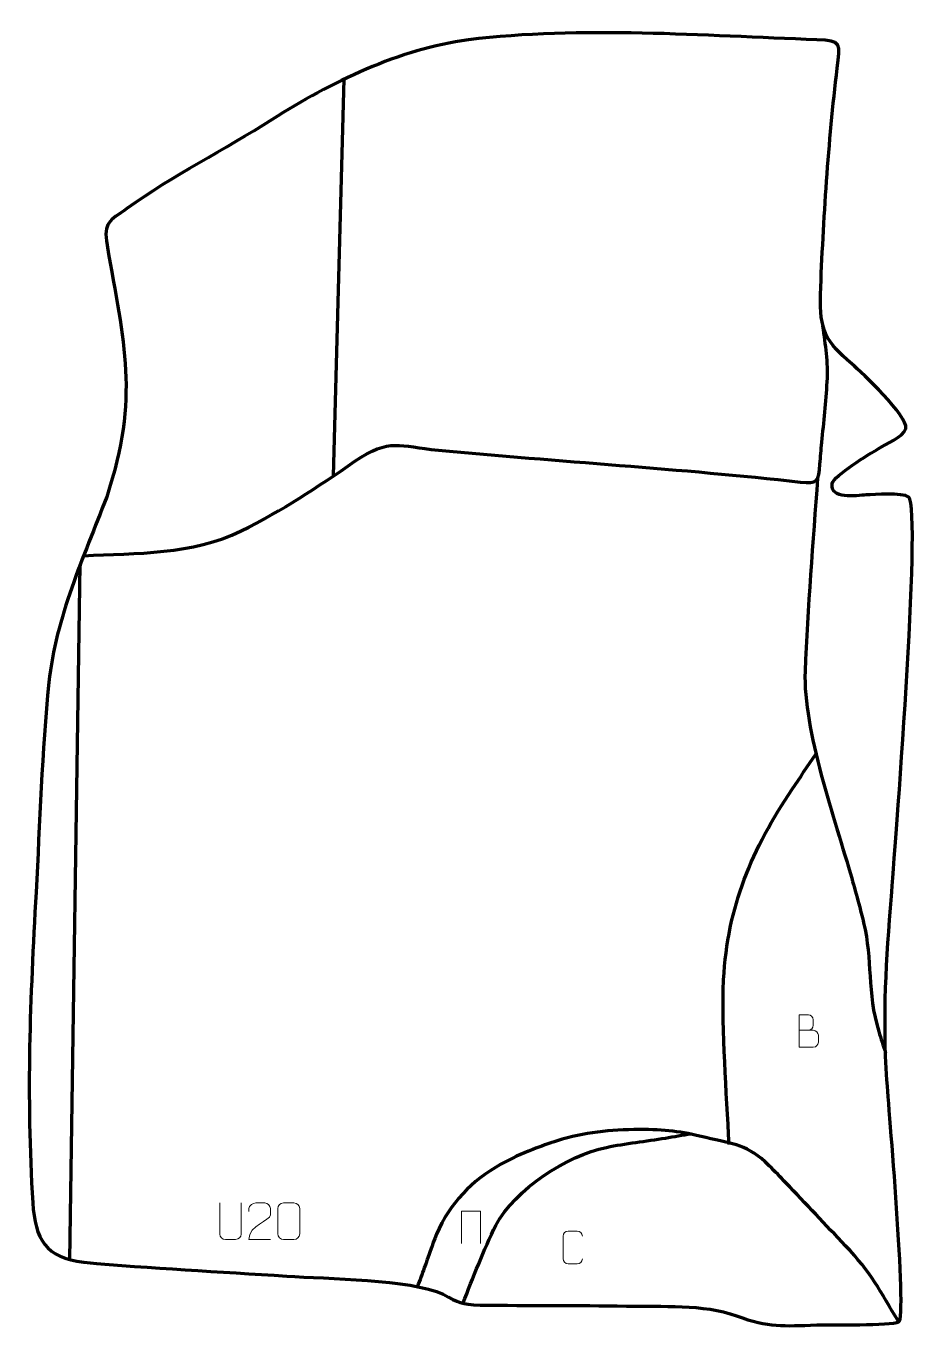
# Model space of a CAD drawing. Header units: millimetres. Extents: x -497 to 118, y -56 to 837.
import ezdxf

# ---------------------------------------------------------------- set-up
doc = ezdxf.new("R2010")
doc.units = ezdxf.units.MM
doc.header["$MEASUREMENT"] = 0
doc.layers.add('layer 2', color=7, linetype='Continuous')
doc.layers.add('layer 3', color=7, linetype='Continuous')

msp = doc.modelspace()

# ---------------------------------------------------------------- linework, layer by layer
at = {"layer": 'layer 2', "color": 142, "lineweight": 158}
for points in [[(-286.1017, 528.3083), (-286.1017, 528.3083), (-278.9451, 800.472), (-278.9451, 800.472)], [(-467.0681, -9.393), (-467.0681, -9.393), (-459.9309, 467.5706), (-459.9309, 467.5706)]]:
    msp.add_open_spline(points, degree=3, dxfattribs=at)
for points, knots in [([(-457.6239, 473.5808), (-421.3466, 475.3063), (-383.0615, 474.2845), (-349.613, 490.57), (-349.613, 490.57), (-320.6081, 505.0005), (-297.9133, 520.1009), (-271.4786, 538.4585), (-271.4786, 538.4585), (-247.342, 554.6426), (-241.2998, 548.6661), (-214.1896, 546.0615), (-214.1896, 546.0615), (-131.6334, 538.1302), (-48.1551, 533.4369), (34.138, 524.076), (34.138, 524.076), (46.2947, 522.6932), (46.6501, 524.7017), (47.6168, 536.4884), (47.6168, 536.4884), (47.821, 538.9786), (48.02, 541.465), (48.2306, 543.9503), (48.2306, 543.9503), (48.4412, 546.4357), (48.655, 548.9212), (48.9142, 551.4068), (48.9142, 551.4068), (50.3582, 565.2506), (51.749, 579.0438), (52.6552, 592.937), (52.6552, 592.937), (53.5398, 606.8385), (51.4535, 617.7578), (49.6988, 631.3282)], [0, 0, 0, 0, 0.1, 0.1, 0.1, 0.1, 0.2, 0.2, 0.2, 0.2, 0.3, 0.3, 0.3, 0.3, 0.4, 0.4, 0.4, 0.4, 0.5, 0.5, 0.5, 0.5, 0.6, 0.6, 0.6, 0.6, 0.7, 0.7, 0.7, 0.7, 0.8, 0.8, 0.8, 0.8, 1, 1, 1, 1]), ([(45.9998, 526.72), (43.0178, 483.7253), (39.0378, 437.3941), (37.4287, 394.31), (37.4287, 394.31), (35.9321, 354.2394), (58.0462, 292.0035), (69.4725, 252.2811), (69.4725, 252.2811), (71.122, 246.4703), (72.7319, 240.6542), (74.3042, 234.822), (74.3042, 234.822), (75.4569, 230.487), (76.56, 226.1518), (77.6265, 221.7948), (77.6265, 221.7948), (83.7677, 196.5335), (79.7725, 173.875), (88.001, 147.2637), (88.001, 147.2637), (89.52, 142.3511), (91.1175, 137.4601), (92.6461, 132.5484)], [0, 0, 0, 0, 0.14285714, 0.14285714, 0.14285714, 0.14285714, 0.28571429, 0.28571429, 0.28571429, 0.28571429, 0.42857143, 0.42857143, 0.42857143, 0.42857143, 0.57142857, 0.57142857, 0.57142857, 0.57142857, 0.71428571, 0.71428571, 0.71428571, 0.71428571, 1, 1, 1, 1]), ([(-14.7422, 69.5932), (-16.3028, 106.2448), (-19.8965, 146.3261), (-18.4466, 182.6997), (-18.4466, 182.6997), (-15.7921, 232.9946), (0.8614, 272.0996), (28.6297, 313.421), (28.6297, 313.421), (34.0091, 321.4259), (39.352, 329.4541), (44.7234, 337.4641)], [0, 0, 0, 0, 0.25, 0.25, 0.25, 0.25, 0.5, 0.5, 0.5, 0.5, 1, 1, 1, 1]), ([(101.8571, -52.1068), (89.053, -31.2076), (82.6839, -18.0705), (65.2302, 0.1971), (65.2302, 0.1971), (51.5479, 14.5174), (38.0287, 28.9955), (24.3497, 43.2707), (24.3497, 43.2707), (20.5626, 47.2227), (16.7483, 51.1345), (12.893, 55.02), (12.893, 55.02), (-2.1307, 70.0066), (-11.1268, 69.483), (-30.6733, 74.3433), (-30.6733, 74.3433), (-48.3184, 78.7308), (-58.2434, 79.8976), (-76.4577, 79.906), (-76.4577, 79.906), (-96.2994, 79.7678), (-113.664, 78.0492), (-132.7154, 72.1427), (-132.7154, 72.1427), (-138.358, 70.3558), (-143.8761, 68.3411), (-149.407, 66.2403), (-149.407, 66.2403), (-157.0464, 63.2879), (-164.0716, 60.0453), (-171.2535, 56.1069), (-171.2535, 56.1069), (-191.4811, 44.6804), (-206.2177, 29.4757), (-215.5667, 8.0416), (-215.5667, 8.0416), (-218.5664, 0.4639), (-221.0497, -7.3842), (-223.8314, -15.0561), (-223.8314, -15.0561), (-225.4013, -19.3374), (-226.9835, -23.6136), (-228.5732, -27.8876)], [0, 0, 0, 0, 0.08333333, 0.08333333, 0.08333333, 0.08333333, 0.16666667, 0.16666667, 0.16666667, 0.16666667, 0.25, 0.25, 0.25, 0.25, 0.33333333, 0.33333333, 0.33333333, 0.33333333, 0.41666667, 0.41666667, 0.41666667, 0.41666667, 0.5, 0.5, 0.5, 0.5, 0.58333333, 0.58333333, 0.58333333, 0.58333333, 0.66666667, 0.66666667, 0.66666667, 0.66666667, 0.75, 0.75, 0.75, 0.75, 0.83333333, 0.83333333, 0.83333333, 0.83333333, 1, 1, 1, 1]), ([(-197.4584, -39.3714), (-190.3036, -22.2708), (-183.0253, -2.1262), (-174.7915, 14.1528), (-174.7915, 14.1528), (-161.2519, 39.0491), (-126.2883, 61.9897), (-98.7756, 67.6835), (-98.7756, 67.6835), (-85.9634, 70.335), (-71.6004, 71.857), (-58.43, 74.0693), (-58.43, 74.0693), (-52.5163, 75.0627), (-46.6024, 76.0546), (-40.6881, 77.0443)], [0, 0, 0, 0, 0.2, 0.2, 0.2, 0.2, 0.4, 0.4, 0.4, 0.4, 0.6, 0.6, 0.6, 0.6, 1, 1, 1, 1])]:
    msp.add_open_spline(points, degree=3, knots=knots, dxfattribs=at)
at = {"layer": 'layer 3', "color": 242, "lineweight": 158}
msp.add_open_spline([(-328.353, 772.8937), (-288.1917, 798.2598), (-241.0479, 821.2868), (-193.5734, 827.5738), (-193.5734, 827.5738), (-116.3406, 837.014), (-32.3695, 830.3572), (45.4713, 827.6023), (45.4713, 827.6023), (62.8362, 826.9876), (61.7112, 825.0028), (59.4993, 808.1279), (59.4993, 808.1279), (53.3684, 757.1281), (50.0556, 704.2728), (47.9821, 652.9281), (47.9821, 652.9281), (47.4443, 628.2153), (51.4229, 620.4252), (69.5681, 605.2254), (69.5681, 605.2254), (76.7969, 599.0025), (108.0379, 569.4363), (106.6298, 560.7595), (106.6298, 560.7595), (104.6583, 555.0493), (92.8371, 550.1131), (87.5904, 546.9084), (87.5904, 546.9084), (81.9246, 543.4439), (56.8851, 528.5302), (56.0463, 523.0735), (56.0463, 523.0735), (54.3359, 511.9467), (72.6153, 514.9223), (79.2864, 515.2741), (79.2864, 515.2741), (85.091, 515.5801), (104.1782, 517.03), (108.6377, 513.8327), (108.6377, 513.8327), (117.6636, 504.8461), (98.663, 266.0609), (96.6522, 239.9125), (96.6522, 239.9125), (93.2522, 195.8812), (90.6026, 158.2379), (93.6083, 113.8508), (93.6083, 113.8508), (94.6785, 98.0457), (107.5105, -49.6323), (101.8571, -52.1068), (101.8571, -52.1068), (95.7983, -54.7588), (55.4356, -53.9572), (45.4618, -54.2078), (45.4618, -54.2078), (22.0037, -54.7972), (13.0894, -56.2456), (-9.6832, -47.8595), (-9.6832, -47.8595), (-32.5893, -39.718), (-60.8336, -41.7464), (-85.1425, -41.2262), (-85.1425, -41.2262), (-118.6196, -40.5536), (-152.0438, -41.0127), (-185.4687, -40.5142), (-185.4687, -40.5142), (-199.0577, -40.0946), (-199.9667, -39.1093), (-210.8117, -32.9888), (-210.8117, -32.9888), (-234.3391, -22.6915), (-290.2706, -22.5553), (-318.1479, -20.6953), (-318.1479, -20.6953), (-364.5002, -17.6126), (-411.3211, -15.3116), (-457.5525, -11.1568), (-457.5525, -11.1568), (-483.749, -8.0848), (-490.86, 4.8161), (-492.5531, 29.5594), (-492.5531, 29.5594), (-497.1482, 103.8921), (-494.3566, 168.8846), (-490.2775, 242.7149), (-490.2775, 242.7149), (-487.6821, 290.3782), (-486.3456, 339.1496), (-481.4507, 386.5633), (-481.4507, 386.5633), (-476.7921, 431.6891), (-457.5347, 472.4002), (-441.8033, 514.0273), (-441.8033, 514.0273), (-419.2105, 582.8288), (-429.8683, 618.7189), (-441.5798, 686.7679), (-441.5798, 686.7679), (-444.2739, 702.4217), (-439.7928, 703.2842), (-427.8658, 711.8551), (-427.8658, 711.8551), (-396.5384, 734.3672), (-360.9529, 751.9953), (-328.353, 772.8937)], degree=3, knots=[0, 0, 0, 0, 0.03571429, 0.03571429, 0.03571429, 0.03571429, 0.07142857, 0.07142857, 0.07142857, 0.07142857, 0.10714286, 0.10714286, 0.10714286, 0.10714286, 0.14285714, 0.14285714, 0.14285714, 0.14285714, 0.17857143, 0.17857143, 0.17857143, 0.17857143, 0.21428571, 0.21428571, 0.21428571, 0.21428571, 0.25, 0.25, 0.25, 0.25, 0.28571429, 0.28571429, 0.28571429, 0.28571429, 0.32142857, 0.32142857, 0.32142857, 0.32142857, 0.35714286, 0.35714286, 0.35714286, 0.35714286, 0.39285714, 0.39285714, 0.39285714, 0.39285714, 0.42857143, 0.42857143, 0.42857143, 0.42857143, 0.46428571, 0.46428571, 0.46428571, 0.46428571, 0.5, 0.5, 0.5, 0.5, 0.53571429, 0.53571429, 0.53571429, 0.53571429, 0.57142857, 0.57142857, 0.57142857, 0.57142857, 0.60714286, 0.60714286, 0.60714286, 0.60714286, 0.64285714, 0.64285714, 0.64285714, 0.64285714, 0.67857143, 0.67857143, 0.67857143, 0.67857143, 0.71428571, 0.71428571, 0.71428571, 0.71428571, 0.75, 0.75, 0.75, 0.75, 0.78571429, 0.78571429, 0.78571429, 0.78571429, 0.82142857, 0.82142857, 0.82142857, 0.82142857, 0.85714286, 0.85714286, 0.85714286, 0.85714286, 0.89285714, 0.89285714, 0.89285714, 0.89285714, 0.92857143, 0.92857143, 0.92857143, 0.92857143, 1, 1, 1, 1], dxfattribs=at)
at = {"layer": 'layer 3', "color": 250, "lineweight": 9}
for points, knots in [([(33.2824, 147.9671), (36.5414, 147.9675), (39.8008, 147.9675), (43.0605, 147.9671), (43.0605, 147.9671), (44.8298, 147.9516), (46.5527, 146.3966), (46.5527, 144.5608), (46.5527, 144.5608), (46.5524, 143.55), (46.5524, 140.8187), (46.5527, 139.8076), (46.5527, 139.8076), (46.5686, 138.1435), (45.1873, 136.3397), (43.1079, 136.3549), (43.1079, 136.3549), (39.8479, 136.3552), (36.5882, 136.3552), (33.3289, 136.3549), (33.3289, 136.3549), (33.3289, 143.8053), (33.3289, 151.2554), (33.3289, 158.7052), (33.3289, 158.7052), (35.455, 158.7052), (37.5814, 158.7052), (39.7079, 158.7052), (39.7079, 158.7052), (41.2134, 158.721), (43.0914, 157.0098), (43.1073, 155.2521), (43.1073, 155.2521), (43.1069, 153.4015), (43.1069, 153.2708), (43.1073, 151.4199), (43.1073, 151.4199), (43.1227, 149.5693), (41.4618, 147.9516), (39.6614, 147.9671)], [0, 0, 0, 0, 0.09090909, 0.09090909, 0.09090909, 0.09090909, 0.18181818, 0.18181818, 0.18181818, 0.18181818, 0.27272727, 0.27272727, 0.27272727, 0.27272727, 0.36363636, 0.36363636, 0.36363636, 0.36363636, 0.45454545, 0.45454545, 0.45454545, 0.45454545, 0.54545455, 0.54545455, 0.54545455, 0.54545455, 0.63636364, 0.63636364, 0.63636364, 0.63636364, 0.72727273, 0.72727273, 0.72727273, 0.72727273, 0.81818182, 0.81818182, 0.81818182, 0.81818182, 1, 1, 1, 1]), ([(-349.5095, 29.4928), (-349.5099, 23.9533), (-349.4141, 13.7515), (-349.4137, 8.2111), (-349.4137, 8.2111), (-349.5535, 5.9716), (-351.2307, 4.5454), (-353.3784, 4.5349), (-353.3784, 4.5349), (-355.7103, 4.5353), (-358.0422, 4.5353), (-360.3737, 4.5349), (-360.3737, 4.5349), (-362.2987, 4.4334), (-364.2708, 6.2499), (-364.2596, 8.1944), (-364.2596, 8.1944), (-364.2593, 13.7563), (-364.1639, 23.9317), (-364.1643, 29.4928)], [0, 0, 0, 0, 0.16666667, 0.16666667, 0.16666667, 0.16666667, 0.33333333, 0.33333333, 0.33333333, 0.33333333, 0.5, 0.5, 0.5, 0.5, 0.66666667, 0.66666667, 0.66666667, 0.66666667, 1, 1, 1, 1]), ([(-329.4653, 4.5247), (-334.3797, 4.525), (-339.2941, 4.525), (-344.2082, 4.5247), (-344.2082, 4.5247), (-344.2082, 14.457), (-329.5572, 17.0982), (-329.4653, 21.4085), (-329.4653, 21.4085), (-329.4656, 22.8326), (-329.4656, 24.2563), (-329.4653, 25.6796), (-329.4653, 25.6796), (-329.4822, 27.7567), (-331.605, 29.4815), (-333.276, 29.4988), (-333.276, 29.4988), (-335.3492, 29.4984), (-337.4221, 29.4984), (-339.4945, 29.4988), (-339.4945, 29.4988), (-341.3166, 29.5153), (-344.1413, 27.7232), (-344.2082, 25.6296), (-344.2082, 25.6296), (-344.2082, 25.6296), (-344.2082, 23.5748), (-344.2082, 23.5748)], [0, 0, 0, 0, 0.125, 0.125, 0.125, 0.125, 0.25, 0.25, 0.25, 0.25, 0.375, 0.375, 0.375, 0.375, 0.5, 0.5, 0.5, 0.5, 0.625, 0.625, 0.625, 0.625, 0.75, 0.75, 0.75, 0.75, 1, 1, 1, 1]), ([(-320.4174, 29.5111), (-318.0513, 29.5111), (-315.6848, 29.5111), (-313.3183, 29.5111), (-313.3183, 29.5111), (-311.3378, 29.5467), (-309.3118, 28.0524), (-309.2847, 25.6103), (-309.2847, 25.6103), (-309.2851, 19.8529), (-309.2851, 14.0951), (-309.2847, 8.3369), (-309.2847, 8.3369), (-309.4268, 6.0093), (-311.1332, 4.527), (-313.3183, 4.5162), (-313.3183, 4.5162), (-315.6907, 4.5166), (-318.0631, 4.5166), (-320.4351, 4.5162), (-320.4351, 4.5162), (-322.3936, 4.4106), (-324.4, 6.2985), (-324.3886, 8.3195), (-324.3886, 8.3195), (-324.3882, 14.1001), (-324.3882, 19.8804), (-324.3886, 25.6602), (-324.3886, 25.6602), (-324.3843, 27.8022), (-322.6072, 29.5247), (-320.4174, 29.5111)], [0, 0, 0, 0, 0.11111111, 0.11111111, 0.11111111, 0.11111111, 0.22222222, 0.22222222, 0.22222222, 0.22222222, 0.33333333, 0.33333333, 0.33333333, 0.33333333, 0.44444444, 0.44444444, 0.44444444, 0.44444444, 0.55555556, 0.55555556, 0.55555556, 0.55555556, 0.66666667, 0.66666667, 0.66666667, 0.66666667, 0.77777778, 0.77777778, 0.77777778, 0.77777778, 1, 1, 1, 1]), ([(-198.4019, 1.6031), (-198.4019, 1.6031), (-198.4019, 23.9534), (-198.4019, 23.9534), (-198.4019, 23.9534), (-198.4019, 23.9534), (-185.2836, 23.9534), (-185.2836, 23.9534), (-185.2836, 23.9534), (-185.2836, 23.9534), (-185.2836, 1.6031), (-185.2836, 1.6031)], [0, 0, 0, 0, 0.25, 0.25, 0.25, 0.25, 0.5, 0.5, 0.5, 0.5, 1, 1, 1, 1]), ([(-115.3441, -8.7358), (-115.4693, -10.8168), (-116.9715, -12.142), (-118.8952, -12.1517), (-118.8952, -12.1517), (-120.9838, -12.1514), (-123.0724, -12.1514), (-125.1607, -12.1517), (-125.1607, -12.1517), (-126.8849, -12.2461), (-128.6513, -10.5582), (-128.6413, -8.7514), (-128.6413, -8.7514), (-128.6409, -3.5832), (-128.6409, 1.5845), (-128.6413, 6.7519), (-128.6413, 6.7519), (-128.6375, 8.667), (-127.073, 10.2069), (-125.1451, 10.1948), (-125.1451, 10.1948), (-123.0621, 10.1948), (-120.9786, 10.1948), (-118.8952, 10.1948), (-118.8952, 10.1948), (-117.1517, 10.2266), (-115.368, 8.8907), (-115.3441, 6.7073)], [0, 0, 0, 0, 0.125, 0.125, 0.125, 0.125, 0.25, 0.25, 0.25, 0.25, 0.375, 0.375, 0.375, 0.375, 0.5, 0.5, 0.5, 0.5, 0.625, 0.625, 0.625, 0.625, 0.75, 0.75, 0.75, 0.75, 1, 1, 1, 1])]:
    msp.add_open_spline(points, degree=3, knots=knots, dxfattribs=at)

doc.saveas('drawing.dxf')
